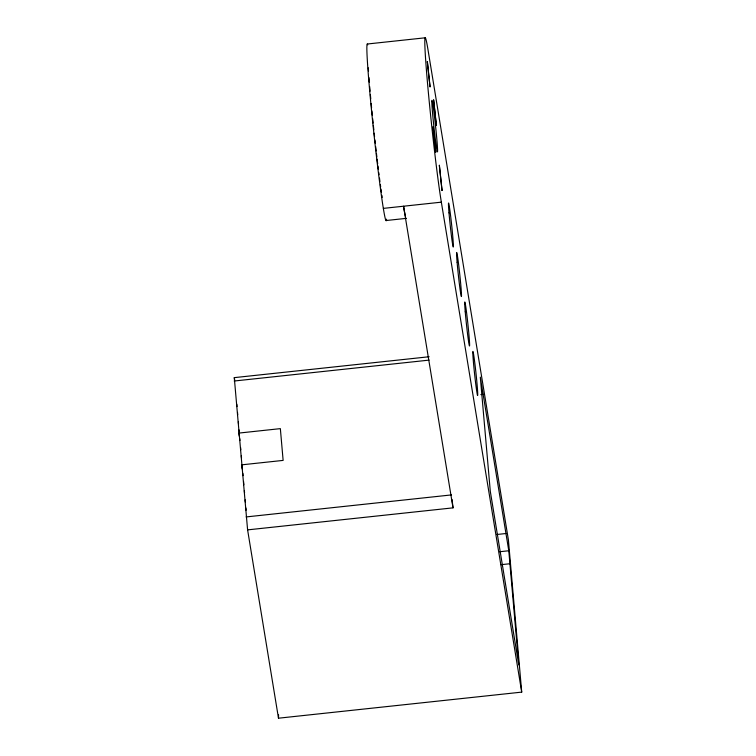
<?xml version="1.0" encoding="UTF-8"?>
<svg xmlns="http://www.w3.org/2000/svg" width="756" height="756" viewBox="0 0 756 756"><rect width="100%" height="100%" fill="white"/><g stroke="black" fill="none" stroke-linecap="round" stroke-linejoin="round"><path stroke-width="1.13" d="M521.716 692.118L441.343 202.164A88.773 2.929 83.9 0 1 427.357 81.364A88.773 2.929 83.9 0 1 428.028 49.934L508.401 539.878L521.716 692.118L278.491 718.2L247.599 529.88L234.284 377.641L429.134 356.747M278.491 718.2L278.567 714.836M367.208 44.018L425.184 37.8M383.377 208.382L441.343 202.164M386.221 220.516L406.388 218.352A88.773 2.929 83.9 0 1 406.142 218.21M234.209 381.015L429.068 360.121M480.825 394.604L483.131 394.358M246.097 516.934L451.521 494.906M247.599 529.88L453.024 507.852L452.06 499.555M496.739 534.511L505.962 533.519M499.565 551.748L508.788 550.755L518.777 664.93L490.294 491.296L480.306 377.121L508.788 550.755M501.058 564.685L510.291 563.702M453.024 507.852L403.543 206.218A88.773 2.929 83.9 0 0 405.481 216.301M234.284 377.641L234.662 379.966M239.283 436.24L238.764 433.094L280.353 428.633L283.131 460.404L241.542 464.855L242.232 469.051M239.624 438.338L239.973 440.436M236.808 404.252L237.006 406.586M237.516 412.417L237.724 414.751M238.338 421.753L238.537 424.088M239.047 429.928L239.255 432.262M240.588 447.495L240.795 449.848M241.306 455.726L241.514 458.079M242.128 465.138L242.336 467.491M242.846 473.35L243.054 475.656M243.555 481.411L243.857 484.861M244.358 490.616L244.566 492.921M245.171 499.829L245.369 502.135M245.88 507.928L246.078 510.262M386.543 219.164A88.773 2.929 83.9 0 1 373.946 133.935A88.773 2.929 83.9 0 1 367.756 44.84M382.205 197.392A79.257 2.618 83.9 0 1 381.893 195.331M381.421 192.156A79.257 2.618 83.9 0 1 380.967 189.038M380.665 186.845A79.257 2.618 83.9 0 1 380.353 184.577M379.918 181.421A79.257 2.618 83.9 0 1 379.484 178.123M379.039 174.712A79.257 2.618 83.9 0 1 378.775 172.604M378.369 169.363A79.257 2.618 83.9 0 1 377.953 166.046M377.679 163.797A79.257 2.618 83.9 0 1 377.131 159.204M376.847 156.861A79.257 2.618 83.9 0 1 376.431 153.298M376.167 151.02A79.257 2.618 83.9 0 1 375.666 146.617M375.288 143.281A79.257 2.618 83.9 0 1 374.919 139.936M374.551 136.571A79.257 2.618 83.9 0 1 374.182 133.198M373.823 129.815A79.257 2.618 83.9 0 1 373.351 125.335M373.114 123.086A79.257 2.618 83.9 0 1 372.661 118.626M372.33 115.318A79.257 2.618 83.9 0 1 371.895 110.962M371.583 107.721A79.257 2.618 83.9 0 1 371.187 103.487M370.761 98.941A79.257 2.618 83.9 0 1 370.364 94.519M370.071 91.192A79.257 2.618 83.9 0 1 369.675 86.6M369.325 82.224A79.257 2.618 83.9 0 1 368.966 77.603M368.503 71.036A79.257 2.618 83.9 0 1 368.295 67.832M427.338 61.576L430.032 86.798L427.338 61.576M433.632 99.943L436.325 125.165L433.632 99.943M433.056 126.932L435.749 152.154L433.056 126.932M439.349 165.299L442.043 190.521L439.349 165.299M477.414 394.972L477.197 393.961A22.189 0.737 83.9 0 1 473.436 362.247L473.199 359.412A22.189 0.737 83.9 0 1 473.606 354.394L473.908 356.369A22.189 0.737 83.9 0 1 476.96 383.065A22.189 0.737 83.9 0 1 477.414 394.972M432.971 105.226L432.621 103.09A25.997 0.86 83.9 0 0 432.356 110.735L432.649 114.184A25.997 0.86 83.9 0 0 436.41 146.872L436.751 149.017A25.997 0.86 83.9 0 0 437.025 141.363L436.722 137.923A25.997 0.86 83.9 0 0 432.971 105.226M457.115 262.323A22.189 0.737 83.9 0 0 461.349 296.503A22.189 0.737 83.9 0 0 458.637 264.6A22.189 0.737 83.9 0 0 457.115 262.323M448.998 212.842A22.189 0.737 83.9 0 0 453.231 247.023A22.189 0.737 83.9 0 0 450.519 215.12A22.189 0.737 83.9 0 0 448.998 212.842M465.233 311.793A22.189 0.737 83.9 0 0 469.467 345.974A22.189 0.737 83.9 0 0 466.754 314.071A22.189 0.737 83.9 0 0 465.233 311.793"/></g></svg>
